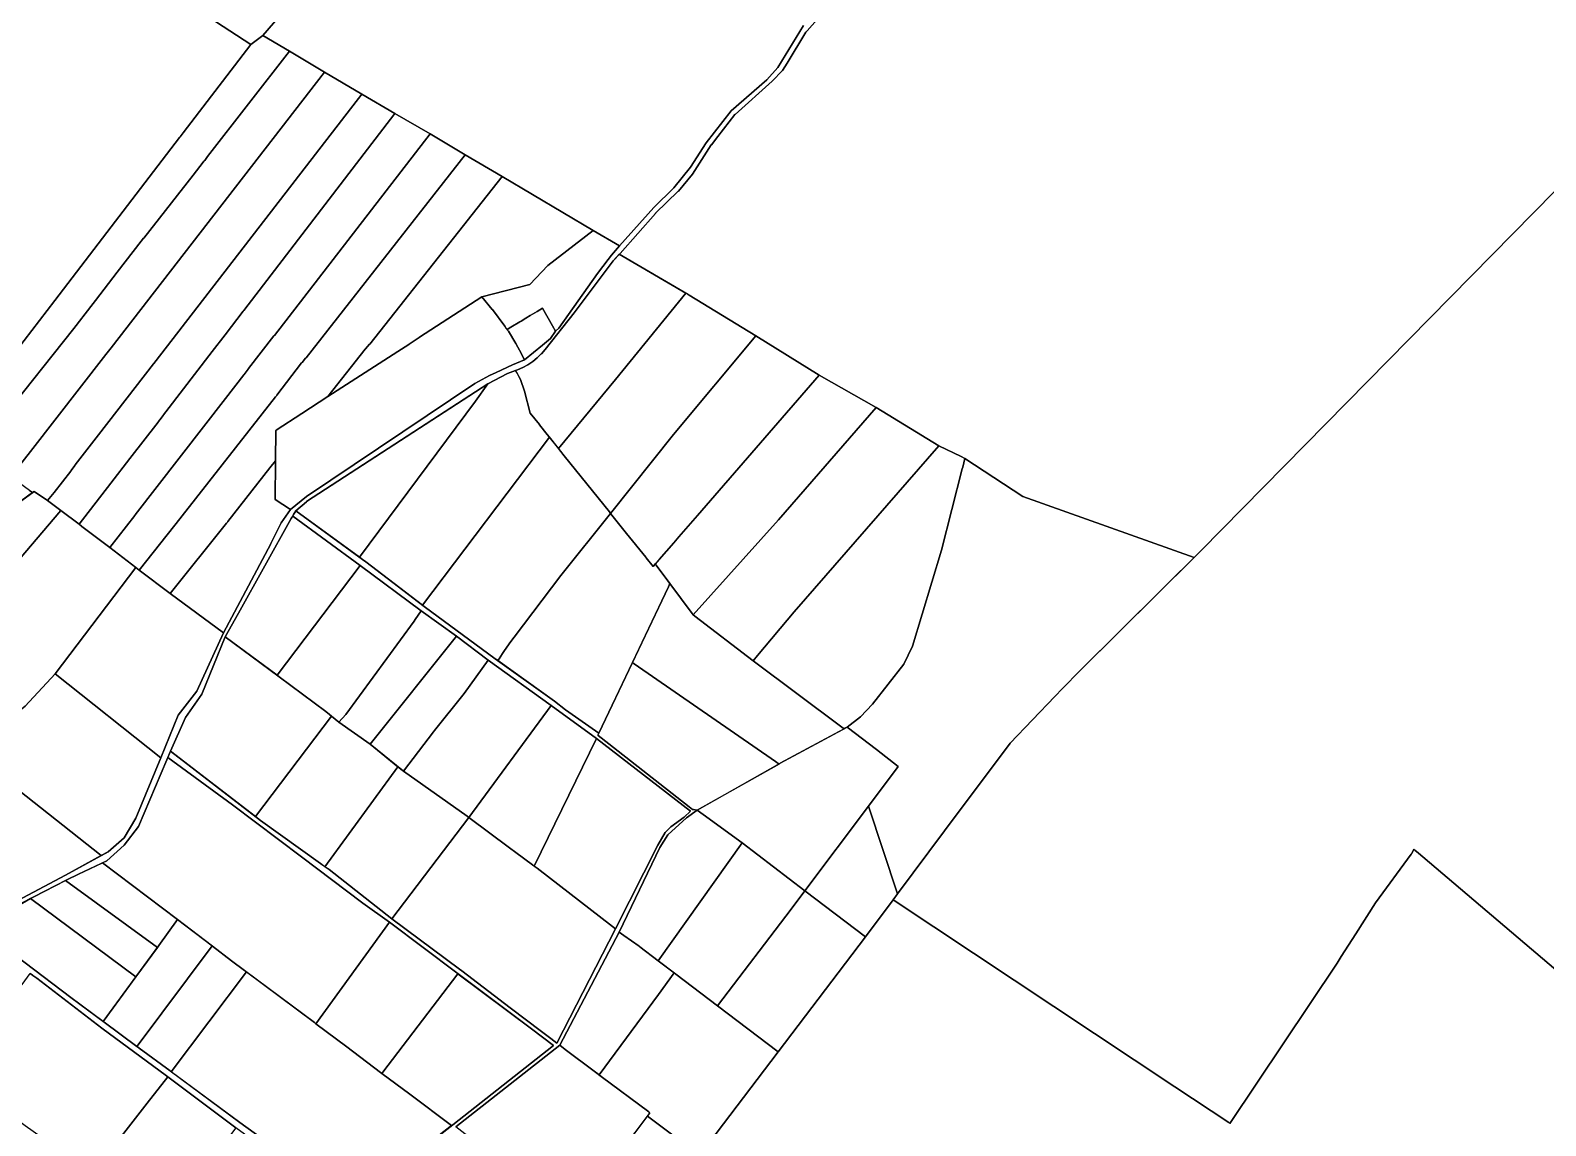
# Model space of a CAD drawing. Header units: metres. Extents: x 3 to 1005126, y 39 to 4383651.
# Drawn here: x 495097 to 496335, y 4372548 to 4373443 of the extents above; entities that cross this region are included whole.
import ezdxf

# ---------------------------------------------------------------- set-up
doc = ezdxf.new("R2010")
doc.units = ezdxf.units.M
doc.header["$MEASUREMENT"] = 0
doc.layers.add('TM_Llucmajor', color=7, linetype='Continuous')

msp = doc.modelspace()

# ---------------------------------------------------------------- linework, layer by layer
at = {"layer": 'TM_Llucmajor', "linetype": 'Continuous', "flags": 128}
for points in [[(495535.5, 4373727.4), (495286.7, 4373439.1), (495277, 4373431.7), (495225.4, 4373465.3)], [(495728.4, 4373447.4), (495707.4, 4373413), (495698.4, 4373403), (495669.4, 4373377.6), (495648.8, 4373351.3), (495636.1, 4373331.5), (495622.6, 4373314.5), (495606, 4373298.5), (495578, 4373267.2), (495556.5, 4373279.9), (495482.1, 4373323.9), (495452.1, 4373341.7), (495423.3, 4373358.7), (495394.6, 4373375.5), (495367.6, 4373391.3), (495337.2, 4373409.2), (495308.4, 4373426.2), (495286.7, 4373439.1), (495535.5, 4373727.4)], [(495760.5, 4373476.2), (495731.3, 4373442.9), (495730.3, 4373441.7), (495715, 4373416.5), (495711.2, 4373410.4), (495702.9, 4373401.7), (495672.5, 4373374.6), (495672.4, 4373374.5), (495658.5, 4373356.6), (495653.3, 4373349.9), (495653.1, 4373349.7), (495637.8, 4373325.8), (495626.2, 4373311.9), (495626.1, 4373311.8), (495607.6, 4373293.8), (495607.4, 4373293.6), (495578.7, 4373261.1), (495573, 4373254.9), (495541.1, 4373212.4), (495517.3, 4373182.5), (495514.3, 4373179.1), (495514.2, 4373179), (495510.9, 4373175.8), (495507.2, 4373172.8), (495503.9, 4373170.5), (495503.3, 4373170.1), (495499.1, 4373167.8), (495494.8, 4373165.9), (495493.2, 4373165.3), (495486.6, 4373162.9), (495470.4, 4373154.4), (495441.1, 4373135.3), (495322.5, 4373058.3), (495322.3, 4373058), (495313.7, 4373050.7), (495312.9, 4373049.3), (495311.8, 4373047.6), (495309.8, 4373044.3), (495266.7, 4372967.1), (495256, 4372947.8), (495236.8, 4372900.8), (495223.6, 4372881.7), (495211.2, 4372854.4), (495185, 4372792.8), (495173.4, 4372777.6), (495159.3, 4372764.8), (495136.2, 4372753.8), (495126.6, 4372749.1), (495126.5, 4372749.2), (495099.7, 4372735.4), (495052.4, 4372711.1)], [(496342.1, 4373311.5), (496053.4, 4373018.4), (496053.4, 4373018.4), (496047.5, 4373012.6), (495907.5, 4373062.5), (495860.3, 4373093.5), (495857.3, 4373095), (495839.1, 4373103.9), (495787.9, 4373135), (495741.3, 4373161.5), (495689.4, 4373193.6), (495635.1, 4373227), (495634.2, 4373227.5), (495577.9, 4373260.3), (495578.7, 4373261.1), (495607.4, 4373293.6), (495607.6, 4373293.8), (495626.1, 4373311.8), (495626.2, 4373311.9), (495637.8, 4373325.8), (495653.1, 4373349.7), (495653.3, 4373349.9), (495658.5, 4373356.6), (495672.4, 4373374.5), (495672.5, 4373374.6), (495702.9, 4373401.7), (495711.2, 4373410.4), (495715, 4373416.5), (495730.3, 4373441.7), (495731.3, 4373442.9), (495760.5, 4373476.2)], [(495225.4, 4373465.3), (495277, 4373431.7), (495221.5, 4373359.6), (495219.1, 4373356.4), (495218.6, 4373355.7), (495116.8, 4373222.7), (495073, 4373165.5), (494947.9, 4373282.7), (494994.9, 4373343.8), (494889.4, 4373427.2), (494889.2, 4373427.4), (494856.2, 4373453.3)], [(495050.8, 4372713.6), (495125.6, 4372753), (495160.2, 4372772.1), (495173.3, 4372783.6), (495183, 4372799.6), (495203.3, 4372848.8), (495217.6, 4372883.7), (495232.7, 4372903.3), (495254.5, 4372951.1), (495293.1, 4373023.7), (495293.3, 4373024.1), (495301.8, 4373040.9), (495309.4, 4373051.9), (495322.5, 4373062.5), (495460, 4373154.7), (495472, 4373161.2), (495477.3, 4373163.7), (495490.6, 4373170), (495500.4, 4373174), (495515.1, 4373186), (495521.6, 4373191.5), (495525.9, 4373197.4), (495528.4, 4373200), (495560.1, 4373244.5), (495568.9, 4373256.2), (495571.5, 4373259.5), (495578, 4373267.2), (495606, 4373298.5), (495622.6, 4373314.5), (495636.1, 4373331.5), (495648.8, 4373351.3), (495669.4, 4373377.6), (495698.4, 4373403), (495707.4, 4373413), (495728.4, 4373447.4)], [(495073, 4373165.5), (495116.8, 4373222.7), (495218.6, 4373355.7), (495219.1, 4373356.4), (495221.5, 4373359.6), (495277, 4373431.7), (495286.7, 4373439.1), (495308.4, 4373426.2), (495241.6, 4373340.1), (495239.2, 4373336.9), (495238.8, 4373336.5), (495238.6, 4373336.3), (495238, 4373335.5), (495229.8, 4373325), (495189.5, 4373273.6), (495189.3, 4373273.4), (495187.4, 4373271), (495167.8, 4373245.7), (495150.1, 4373222.6), (495139.6, 4373209.1), (495138.7, 4373208), (495132.2, 4373199.8), (495074.4, 4373126.7)], [(495074.4, 4373126.7), (495132.2, 4373199.8), (495138.7, 4373208), (495139.6, 4373209.1), (495150.1, 4373222.6), (495167.8, 4373245.7), (495187.4, 4373271), (495189.3, 4373273.4), (495189.5, 4373273.6), (495229.8, 4373325), (495238, 4373335.5), (495238.6, 4373336.3), (495238.8, 4373336.5), (495239.2, 4373336.9), (495241.6, 4373340.1), (495308.4, 4373426.2), (495337.2, 4373409.2), (495162.8, 4373184), (495158.5, 4373178.4), (495096.9, 4373099.1), (495082.3, 4373080.4)], [(496343.1, 4372675.7), (496234.3, 4372768), (496230.8, 4372771), (496227.9, 4372773.5), (496227.1, 4372774.2), (496225.5, 4372770.8), (496225, 4372770.2), (496195.7, 4372730.4), (496179.7, 4372705), (496167.8, 4372686.4), (496164.5, 4372681), (496076.7, 4372550.2), (496075.8, 4372550.8), (496031.8, 4372580), (495801.6, 4372732.9), (495805.2, 4372737.7), (495843.7, 4372789.2), (495897.3, 4372860.9), (495933.8, 4372898.9), (495940, 4372905.4), (495941.5, 4372906.9), (495953.1, 4372918.8), (495954.8, 4372920.6), (496053.4, 4373018.4), (496342.1, 4373311.5)], [(495096, 4373067.3), (495098.4, 4373065.6), (495062.3, 4373039.3)], [(495358.9, 4372484.1), (495441.8, 4372549), (495524.1, 4372613.7), (495506.1, 4372627.3), (495445.1, 4372673.2), (495390.3, 4372714.6), (495368.4, 4372730.1), (495318.4, 4372767.9), (495261.9, 4372810.5), (495209, 4372849.2), (495211.2, 4372854.4), (495284.9, 4372797.7), (495333.7, 4372762.6), (495340.8, 4372757.5), (495392.2, 4372717.2), (495447.3, 4372676.1), (495449.2, 4372674.7), (495488.8, 4372644.6), (495514.3, 4372625.3), (495521.9, 4372619.6), (495526.8, 4372615.8), (495574.9, 4372709.2), (495609.3, 4372777.5), (495615.4, 4372787.9), (495620.1, 4372792.4), (495630.8, 4372800.3), (495636, 4372805.2), (495559.4, 4372864.6), (495522.3, 4372891.5), (495470.9, 4372928.7), (495444.8, 4372948.2), (495416.1, 4372968.9), (495366.1, 4373006.1), (495311.1, 4373046.4), (495311.8, 4373047.6), (495312.9, 4373049.3), (495313.7, 4373050.7), (495368, 4373011), (495369.1, 4373010.2), (495370.8, 4373008.9), (495418.6, 4372972.5), (495476.4, 4372929.8), (495525.1, 4372895.3), (495534.1, 4372888.2), (495561.2, 4372869.1), (495560.3, 4372867.5), (495560.7, 4372867.2), (495563.1, 4372865.3), (495635, 4372808.8), (495637.6, 4372806.7), (495638.6, 4372806.6), (495641.6, 4372806.2), (495632.9, 4372799.8), (495617.7, 4372785.9), (495611, 4372775.6), (495577.8, 4372706.5), (495529.3, 4372614), (495444.4, 4372547.3)], [(495646, 4372527.1), (495707.7, 4372608.5), (495779, 4372702.6), (495801.6, 4372732.9), (496031.8, 4372580), (496075.8, 4372550.8), (496076.7, 4372550.2), (496164.5, 4372681), (496167.8, 4372686.4), (496179.7, 4372705), (496195.7, 4372730.4), (496225, 4372770.2), (496225.5, 4372770.8), (496227.1, 4372774.2), (496227.9, 4372773.5), (496230.8, 4372771), (496234.3, 4372768), (496343.1, 4372675.7)], [(495052.4, 4372711.1), (495096.9, 4372733.9), (495055, 4372709.8), (495129.7, 4372652.9), (495157, 4372632.8), (495183.8, 4372613), (495185.3, 4372611.9), (495185.6, 4372611.7), (495210.9, 4372593), (495267.9, 4372551), (495296.1, 4372530.5)], [(495089, 4372423.5), (495112.5, 4372406.1), (495132.5, 4372391.7), (495151.7, 4372410.8), (495166.3, 4372421.7), (495172.6, 4372423.2), (495182.9, 4372424), (495205.4, 4372423.2), (495222.4, 4372422), (495234.5, 4372419.7), (495264.8, 4372413.5), (495269.8, 4372413.4), (495273.5, 4372414.7), (495333.7, 4372461.6), (495355.9, 4372480.1), (495354.7, 4372480.8), (495264.6, 4372546.6), (495208.1, 4372589.1), (495155.2, 4372628.1), (495102.1, 4372668.7), (495098.8, 4372671.1), (495098.5, 4372671.2), (495096.6, 4372672.5)]]:
    msp.add_lwpolyline(points, dxfattribs=at)
for points in [[(495099.9, 4373066.6), (495098.4, 4373065.6), (495096, 4373067.3), (495080.9, 4373078.6), (495082.3, 4373080.4), (495096.9, 4373099.1), (495158.5, 4373178.4), (495162.8, 4373184), (495337.2, 4373409.2), (495367.6, 4373391.3), (495204.1, 4373179.5), (495197.6, 4373171.1), (495197.4, 4373170.8), (495152.5, 4373112.8), (495133.5, 4373088.3), (495133.4, 4373088.1), (495133.2, 4373087.8), (495130.1, 4373083.6), (495130, 4373083.4), (495129.8, 4373083.1), (495116.1, 4373065.7), (495110.9, 4373059.2), (495099.9, 4373066.6)], [(495121.8, 4373051.1), (495110.9, 4373059.2), (495116.1, 4373065.7), (495129.8, 4373083.1), (495130, 4373083.4), (495130.1, 4373083.6), (495133.2, 4373087.8), (495133.4, 4373088.1), (495133.5, 4373088.3), (495152.5, 4373112.8), (495197.4, 4373170.8), (495197.6, 4373171.1), (495204.1, 4373179.5), (495367.6, 4373391.3), (495394.6, 4373375.5), (495271.1, 4373214.4), (495271.1, 4373214.3), (495270.7, 4373213.8), (495255.8, 4373194.5), (495245.3, 4373180.9), (495207.4, 4373131.7), (495207.3, 4373131.6), (495207.1, 4373131.2), (495203.5, 4373126.4), (495201.5, 4373123.7), (495201.4, 4373123.6), (495201.2, 4373123.2), (495178.1, 4373093.5), (495162.4, 4373073.2), (495136.6, 4373039.8), (495121.8, 4373051.1)], [(495138.5, 4373038.3), (495136.6, 4373039.8), (495162.4, 4373073.2), (495178.1, 4373093.5), (495201.2, 4373123.2), (495201.4, 4373123.6), (495201.5, 4373123.7), (495203.5, 4373126.4), (495207.1, 4373131.2), (495207.3, 4373131.6), (495207.4, 4373131.7), (495245.3, 4373180.9), (495255.8, 4373194.5), (495270.7, 4373213.8), (495271.1, 4373214.3), (495271.1, 4373214.4), (495394.6, 4373375.5), (495423.3, 4373358.7), (495296.2, 4373194.1), (495295.8, 4373193.7), (495275.1, 4373166.9), (495274.7, 4373166.4), (495271.5, 4373162.2), (495271.1, 4373161.7), (495256.3, 4373142.6), (495182.5, 4373047.3), (495182.2, 4373046.9), (495161.6, 4373020.7), (495138.8, 4373038), (495138.5, 4373038.3)], [(495183, 4373004.3), (495161.6, 4373020.7), (495182.2, 4373046.9), (495182.5, 4373047.3), (495256.3, 4373142.6), (495271.1, 4373161.7), (495271.5, 4373162.2), (495274.7, 4373166.4), (495275.1, 4373166.9), (495295.8, 4373193.7), (495296.2, 4373194.1), (495423.3, 4373358.7), (495452.1, 4373341.7), (495322, 4373175.8), (495321.6, 4373175.4), (495318.7, 4373172), (495318.3, 4373171.6), (495298.2, 4373145.3), (495297.9, 4373144.8), (495297.1, 4373143.9), (495220.8, 4373046.6), (495220.6, 4373046.4), (495219.9, 4373045.5), (495185.6, 4373002.3), (495183, 4373004.3)], [(495211, 4372983.1), (495185.6, 4373002.3), (495219.9, 4373045.5), (495220.6, 4373046.4), (495220.8, 4373046.6), (495297.1, 4373143.9), (495297.9, 4373144.8), (495298.2, 4373145.3), (495318.3, 4373171.6), (495318.7, 4373172), (495321.6, 4373175.4), (495322, 4373175.8), (495452.1, 4373341.7), (495482.1, 4373323.9), (495374, 4373187), (495373.9, 4373186.8), (495370.5, 4373183.1), (495370.3, 4373182.9), (495339.8, 4373144), (495318.6, 4373130.2), (495297.7, 4373116.6), (495297.3, 4373116.3), (495297.1, 4373091.5), (495292.5, 4373085.7), (495258, 4373041.9), (495257.7, 4373041.5), (495256.9, 4373040.5), (495211, 4372983.1)], [(495339.8, 4373144), (495370.3, 4373182.9), (495370.5, 4373183.1), (495373.9, 4373186.8), (495374, 4373187), (495482.1, 4373323.9), (495556.5, 4373279.9), (495519.4, 4373251.3), (495514.5, 4373246), (495504.7, 4373235.6), (495465.7, 4373225.6), (495414.8, 4373192.6), (495414.5, 4373192.4), (495406.3, 4373186.8), (495406.2, 4373186.7), (495406, 4373186.6), (495397, 4373180.8), (495339.8, 4373144)], [(495525.9, 4373197.4), (495523.4, 4373201.8), (495515.3, 4373216.4), (495510.7, 4373213.7), (495505, 4373210.2), (495501.5, 4373208.1), (495497.7, 4373205.8), (495496.7, 4373205.2), (495489.4, 4373200.8), (495486.3, 4373198.9), (495485.6, 4373199.8), (495484.4, 4373201.5), (495474.3, 4373215.1), (495474.1, 4373215.3), (495465.7, 4373225.6), (495504.7, 4373235.6), (495514.5, 4373246), (495519.4, 4373251.3), (495556.5, 4373279.9), (495578, 4373267.2), (495571.5, 4373259.5), (495568.9, 4373256.2), (495560.1, 4373244.5), (495528.4, 4373200), (495525.9, 4373197.4)], [(495528.3, 4373101.6), (495527.5, 4373102.6), (495521.8, 4373109.7), (495519.1, 4373113.2), (495512.8, 4373121.1), (495512.6, 4373121.3), (495505.2, 4373130.6), (495500.4, 4373148.6), (495497.1, 4373157.9), (495494.1, 4373163.6), (495493.2, 4373165.3), (495494.8, 4373165.9), (495499.1, 4373167.8), (495503.3, 4373170.1), (495503.9, 4373170.5), (495507.2, 4373172.8), (495510.9, 4373175.8), (495514.2, 4373179), (495514.3, 4373179.1), (495517.3, 4373182.5), (495541.1, 4373212.4), (495573, 4373254.9), (495577.9, 4373260.3), (495632.4, 4373228.6), (495574.9, 4373158.1), (495528.3, 4373101.6)], [(495309.4, 4373051.9), (495296.9, 4373059.9), (495297.1, 4373091.5), (495297.3, 4373116.3), (495297.7, 4373116.6), (495318.6, 4373130.2), (495339.8, 4373144), (495397, 4373180.8), (495406, 4373186.6), (495406.2, 4373186.7), (495406.3, 4373186.8), (495414.5, 4373192.4), (495414.8, 4373192.6), (495465.7, 4373225.6), (495474.1, 4373215.3), (495474.3, 4373215.1), (495484.4, 4373201.5), (495485.6, 4373199.8), (495486.6, 4373198.4), (495487.3, 4373197.6), (495493.5, 4373187.4), (495497.9, 4373179), (495498.3, 4373178.1), (495500.4, 4373174), (495490.6, 4373170), (495477.3, 4373163.7), (495472, 4373161.2), (495460, 4373154.7), (495322.5, 4373062.5), (495309.4, 4373051.9)], [(495574.9, 4373158.1), (495632.4, 4373228.6), (495634.2, 4373227.5), (495635.1, 4373227), (495689.4, 4373193.6), (495622.3, 4373113), (495570.7, 4373048.6), (495569.8, 4373049.8), (495533, 4373095.6), (495528.3, 4373101.6), (495574.9, 4373158.1)], [(495500.4, 4373174), (495498.3, 4373178.1), (495497.9, 4373179), (495493.5, 4373187.4), (495487.3, 4373197.6), (495486.6, 4373198.4), (495486.3, 4373198.9), (495489.4, 4373200.8), (495496.7, 4373205.2), (495497.7, 4373205.8), (495501.5, 4373208.1), (495505, 4373210.2), (495510.7, 4373213.7), (495515.3, 4373216.4), (495523.4, 4373201.8), (495525.9, 4373197.4), (495521.6, 4373191.5), (495515.1, 4373186), (495500.4, 4373174)], [(495741.3, 4373161.5), (495641.7, 4373046.8), (495626.5, 4373029.4), (495622.4, 4373024.6), (495610.5, 4373011), (495605.6, 4373005.2), (495599.9, 4373012.3), (495599.6, 4373012.7), (495583.9, 4373032.2), (495583.9, 4373032.2), (495570.7, 4373048.6), (495622.3, 4373113), (495689.4, 4373193.6), (495741.3, 4373161.5)], [(495417.2, 4372973.6), (495370.8, 4373008.9), (495368, 4373011), (495365.6, 4373012.8), (495460.4, 4373140.3), (495470.4, 4373154.4), (495486.6, 4373162.9), (495493.2, 4373165.3), (495497.1, 4373157.9), (495500.4, 4373148.6), (495505.2, 4373130.6), (495512.6, 4373121.3), (495512.8, 4373121.1), (495519.1, 4373113.2), (495520.8, 4373111), (495417.2, 4372973.6)], [(495365.6, 4373012.8), (495313.7, 4373050.7), (495322.3, 4373058), (495322.5, 4373058.3), (495470.4, 4373154.4), (495460.4, 4373140.3), (495365.6, 4373012.8)], [(495638.4, 4372965.7), (495607.3, 4373007.3), (495610.5, 4373011), (495622.4, 4373024.6), (495626.5, 4373029.4), (495641.7, 4373046.8), (495741.3, 4373161.5), (495787.9, 4373135), (495708.1, 4373043.4), (495638.4, 4372965.7)], [(495708.1, 4373043.4), (495787.9, 4373135), (495839.1, 4373103.9), (495720.7, 4372968.2), (495690.8, 4372932.4), (495687.3, 4372928.1), (495639.7, 4372964.6), (495638.4, 4372965.7), (495708.1, 4373043.4)], [(495521.8, 4373109.7), (495533, 4373095.6), (495569.8, 4373049.8), (495570.7, 4373048.6), (495530.1, 4372997.9), (495492, 4372947.5), (495489.2, 4372943.8), (495484.2, 4372936.5), (495482.4, 4372934), (495479.7, 4372929.8), (495478.6, 4372928.3), (495476.4, 4372929.8), (495418.6, 4372972.5), (495417.2, 4372973.6), (495520.8, 4373111), (495521.8, 4373109.7)], [(495687.3, 4372928.1), (495690.8, 4372932.4), (495720.7, 4372968.2), (495839.1, 4373103.9), (495857.3, 4373095), (495860.3, 4373093.5), (495858.6, 4373086.5), (495858.1, 4373084.9), (495841.1, 4373018.5), (495817.4, 4372940.1), (495810.3, 4372925.3), (495784.9, 4372892.7), (495774.9, 4372882.3), (495764.1, 4372874), (495762.3, 4372873), (495761.5, 4372872.6), (495759.8, 4372873.9), (495687.3, 4372928.1)], [(495254.5, 4372951.1), (495211, 4372983.1), (495256.9, 4373040.5), (495257.7, 4373041.5), (495258, 4373041.9), (495292.5, 4373085.7), (495297.1, 4373091.5), (495296.9, 4373059.9), (495309.4, 4373051.9), (495301.8, 4373040.9), (495293.3, 4373024.1), (495293.1, 4373023.7), (495254.5, 4372951.1)], [(496047.5, 4373012.6), (495954.8, 4372920.6), (495953.1, 4372918.8), (495941.5, 4372906.9), (495940, 4372905.4), (495933.8, 4372898.9), (495897.3, 4372860.9), (495843.7, 4372789.2), (495805.2, 4372737.7), (495781.4, 4372809.4), (495805.7, 4372841.9), (495788, 4372855.6), (495764.1, 4372874), (495774.9, 4372882.3), (495784.9, 4372892.7), (495810.3, 4372925.3), (495817.4, 4372940.1), (495841.1, 4373018.5), (495858.1, 4373084.9), (495858.6, 4373086.5), (495860.3, 4373093.5), (495907.5, 4373062.5), (496047.5, 4373012.6)], [(494957.4, 4372858.2), (494977.4, 4372891.8), (494992.8, 4372917.8), (495041.1, 4372998.9), (495062.3, 4373039.3), (495099.9, 4373066.6), (495110.9, 4373059.2), (495121.8, 4373051.1), (494957.4, 4372858.2)], [(494963.3, 4372779.1), (494902.3, 4372821.5), (494957.4, 4372858.2), (495121.8, 4373051.1), (495136.6, 4373039.8), (495138.5, 4373038.3), (495138.8, 4373038), (495161.6, 4373020.7), (495183, 4373004.3), (495117, 4372917.5), (495092.5, 4372891.1), (495074.9, 4372876.9), (495032.1, 4372833.1), (494972.3, 4372772.6), (494971.1, 4372773.4), (494963.3, 4372779.1)], [(495366.1, 4373006.1), (495298.4, 4372916.3), (495256, 4372947.8), (495266.7, 4372967.1), (495309.8, 4373044.3), (495311.1, 4373046.4), (495366.1, 4373006.1)], [(495618.2, 4372988.7), (495561.2, 4372869.1), (495534.1, 4372888.2), (495525.1, 4372895.3), (495478.6, 4372928.3), (495479.7, 4372929.8), (495482.4, 4372934), (495484.2, 4372936.5), (495489.2, 4372943.8), (495492, 4372947.5), (495530.1, 4372997.9), (495570.7, 4373048.6), (495583.9, 4373032.2), (495583.9, 4373032.2), (495599.6, 4373012.7), (495599.9, 4373012.3), (495605.6, 4373005.2), (495607.3, 4373007.3), (495619.3, 4372991.3), (495618.2, 4372988.7)], [(495203.3, 4372848.8), (495117, 4372917.5), (495183, 4373004.3), (495185.6, 4373002.3), (495211, 4372983.1), (495254.5, 4372951.1), (495232.7, 4372903.3), (495217.6, 4372883.7), (495203.3, 4372848.8)], [(495416.1, 4372968.9), (495411.2, 4372962), (495410.2, 4372960.5), (495354.6, 4372884.4), (495348.7, 4372878), (495338.1, 4372886.8), (495300.1, 4372915.1), (495298.4, 4372916.3), (495366.1, 4373006.1), (495416.1, 4372968.9)], [(495761.5, 4372872.6), (495709.4, 4372844.4), (495708.4, 4372843.8), (495705.6, 4372845.8), (495590, 4372925.8), (495588.6, 4372926.7), (495618.2, 4372988.7), (495619.3, 4372991.3), (495638.4, 4372965.7), (495639.7, 4372964.6), (495687.3, 4372928.1), (495759.8, 4372873.9), (495761.5, 4372872.6)], [(495444.8, 4372948.2), (495374.3, 4372860), (495348.7, 4372878), (495354.6, 4372884.4), (495410.2, 4372960.5), (495411.2, 4372962), (495416.1, 4372968.9), (495444.8, 4372948.2)], [(495280.8, 4372800.8), (495211.2, 4372854.4), (495223.6, 4372881.7), (495236.8, 4372900.8), (495256, 4372947.8), (495300.1, 4372915.1), (495338.1, 4372886.8), (495342.7, 4372883), (495280.8, 4372800.8)], [(495470.9, 4372928.7), (495451.2, 4372901.4), (495426.9, 4372871.1), (495426.1, 4372870.2), (495401.6, 4372838), (495374.3, 4372860), (495444.8, 4372948.2), (495470.9, 4372928.7)], [(495522.3, 4372891.5), (495454.9, 4372800.1), (495453.5, 4372801.1), (495401.6, 4372838), (495426.1, 4372870.2), (495426.9, 4372871.1), (495451.2, 4372901.4), (495470.9, 4372928.7), (495522.3, 4372891.5)], [(495154.5, 4372769), (495050.1, 4372851.5), (495074.9, 4372876.9), (495092.5, 4372891.1), (495117, 4372917.5), (495203.3, 4372848.8), (495183, 4372799.6), (495173.3, 4372783.6), (495160.2, 4372772.1), (495154.5, 4372769)], [(495561.2, 4372869.1), (495588.6, 4372926.7), (495590, 4372925.8), (495705.6, 4372845.8), (495708.4, 4372843.8), (495641.6, 4372806.2), (495638.6, 4372806.6), (495637.6, 4372806.7), (495635, 4372808.8), (495563.1, 4372865.3), (495560.3, 4372867.5), (495561.2, 4372869.1)], [(495559.4, 4372864.6), (495508.3, 4372760.4), (495506.9, 4372761.5), (495493.5, 4372771.4), (495493.3, 4372771.5), (495488.2, 4372775.3), (495454.9, 4372800.1), (495522.3, 4372891.5), (495559.4, 4372864.6)], [(495337.4, 4372759.9), (495333.7, 4372762.6), (495284.9, 4372797.7), (495280.8, 4372800.8), (495342.7, 4372883), (495348.7, 4372878), (495374.3, 4372860), (495397.1, 4372841.6), (495337.4, 4372759.9)], [(495646.5, 4372802.6), (495641.6, 4372806.2), (495709.4, 4372844.4), (495764.1, 4372874), (495788, 4372855.6), (495805.7, 4372841.9), (495781.4, 4372809.4), (495729.5, 4372740.3), (495678.3, 4372779.4), (495646.5, 4372802.6)], [(495636, 4372805.2), (495630.8, 4372800.3), (495620.1, 4372792.4), (495615.4, 4372787.9), (495609.3, 4372777.5), (495574.9, 4372709.2), (495572.4, 4372711.1), (495510.7, 4372758.6), (495508.3, 4372760.4), (495559.4, 4372864.6), (495636, 4372805.2)], [(495032.1, 4372833.1), (495050.1, 4372851.5), (495154.5, 4372769), (495125.6, 4372753), (495050.8, 4372713.6), (495043.8, 4372718.7), (495034.3, 4372725.7), (495006.3, 4372746.4), (495005.6, 4372746.8), (495003, 4372749), (494991.6, 4372758), (494972.3, 4372772.6), (495032.1, 4372833.1)], [(495390.3, 4372714.6), (495330, 4372631.5), (495328.8, 4372632.5), (495271.8, 4372675), (495261.1, 4372683.1), (495245.6, 4372694.9), (495216.9, 4372716.7), (495155.6, 4372763), (495159.3, 4372764.8), (495173.4, 4372777.6), (495185, 4372792.8), (495209, 4372849.2), (495261.9, 4372810.5), (495318.4, 4372767.9), (495368.4, 4372730.1), (495390.3, 4372714.6)], [(495453.5, 4372801.1), (495454.9, 4372800.1), (495439.5, 4372779.7), (495392.2, 4372717.2), (495340.8, 4372757.5), (495337.4, 4372759.9), (495397.1, 4372841.6), (495401.6, 4372838), (495453.5, 4372801.1)], [(495581.5, 4372703.8), (495577.8, 4372706.5), (495611, 4372775.6), (495617.7, 4372785.9), (495632.9, 4372799.8), (495641.6, 4372806.2), (495646.5, 4372802.6), (495678.3, 4372779.4), (495666.9, 4372763.4), (495609.8, 4372683), (495594.8, 4372694.5), (495594.1, 4372695), (495581.5, 4372703.8)], [(495779, 4372702.6), (495729.5, 4372740.3), (495781.4, 4372809.4), (495805.2, 4372737.7), (495801.6, 4372732.9), (495779, 4372702.6)], [(495454.9, 4372800.1), (495488.2, 4372775.3), (495493.3, 4372771.5), (495493.5, 4372771.4), (495506.9, 4372761.5), (495510.7, 4372758.6), (495572.4, 4372711.1), (495574.9, 4372709.2), (495526.8, 4372615.8), (495521.9, 4372619.6), (495514.3, 4372625.3), (495488.8, 4372644.6), (495449.2, 4372674.7), (495447.3, 4372676.1), (495392.2, 4372717.2), (495439.5, 4372779.7), (495454.9, 4372800.1)], [(495624.2, 4372672), (495609.8, 4372683), (495666.9, 4372763.4), (495678.3, 4372779.4), (495729.5, 4372740.3), (495718.2, 4372725.3), (495658.1, 4372646.2), (495624.2, 4372672)], [(495126.6, 4372749.1), (495136.2, 4372753.8), (495155.6, 4372763), (495216.9, 4372716.7), (495201.7, 4372695.6), (495200.6, 4372694), (495125.5, 4372748.6), (495126.5, 4372749.2), (495126.6, 4372749.1)], [(495200.6, 4372694), (495183.8, 4372671), (495182.9, 4372669.9), (495096.9, 4372733.9), (495099.7, 4372735.4), (495125.5, 4372748.6), (495200.6, 4372694)], [(495129.7, 4372652.9), (495055, 4372709.8), (495096.9, 4372733.9), (495182.9, 4372669.9), (495156.2, 4372633.4), (495129.7, 4372652.9)], [(495707.7, 4372608.5), (495658.1, 4372646.2), (495718.2, 4372725.3), (495729.5, 4372740.3), (495779, 4372702.6), (495707.7, 4372608.5)], [(495183.8, 4372613), (495157, 4372632.8), (495156.2, 4372633.4), (495183.8, 4372671), (495201.7, 4372695.6), (495216.9, 4372716.7), (495245.2, 4372695.2), (495184, 4372613.3), (495183.8, 4372613)], [(495390.3, 4372714.6), (495445.1, 4372673.2), (495446, 4372672.4), (495384.8, 4372592.1), (495384, 4372590.9), (495382.7, 4372591.8), (495355.2, 4372612.6), (495330, 4372631.5), (495390.3, 4372714.6)], [(495561.4, 4372589.8), (495557.4, 4372592.9), (495533.7, 4372610.6), (495529.3, 4372614), (495577.8, 4372706.5), (495581.5, 4372703.8), (495594.1, 4372695), (495594.8, 4372694.5), (495609.8, 4372683), (495622.8, 4372673.1), (495609.9, 4372655.6), (495561.4, 4372589.8)], [(495245.2, 4372695.2), (495245.6, 4372694.9), (495261.1, 4372683.1), (495271.8, 4372675), (495273.3, 4372673.9), (495211.7, 4372592.4), (495210.9, 4372593), (495185.6, 4372611.7), (495185.3, 4372611.9), (495183.8, 4372613), (495183.8, 4372613), (495184, 4372613.3), (495245.2, 4372695.2)], [(495208.1, 4372589.1), (495209.1, 4372588.3), (495192.3, 4372566.8), (495147.5, 4372509.2), (495092.6, 4372548.2), (495064, 4372569.3), (495061.6, 4372571), (495036, 4372590), (495036.9, 4372591.1), (495096.6, 4372672.5), (495098.5, 4372671.2), (495098.8, 4372671.1), (495102.1, 4372668.7), (495155.2, 4372628.1), (495208.1, 4372589.1)], [(495330, 4372631.5), (495355.2, 4372612.6), (495382.7, 4372591.8), (495384, 4372590.9), (495406.7, 4372573.9), (495440.9, 4372548.3), (495358.9, 4372484.1), (495346.4, 4372493.4), (495324.6, 4372509.7), (495296.1, 4372530.5), (495267.9, 4372551), (495211.7, 4372592.4), (495273.3, 4372673.9), (495328.8, 4372632.5), (495330, 4372631.5)], [(495384.8, 4372592.1), (495446, 4372672.4), (495506.1, 4372627.3), (495524.1, 4372613.7), (495441.8, 4372549), (495440.9, 4372548.3), (495406.7, 4372573.9), (495384, 4372590.9), (495384.8, 4372592.1)], [(495624.2, 4372672), (495658.1, 4372646.2), (495707.7, 4372608.5), (495646, 4372527.1), (495643.6, 4372524), (495600.9, 4372556), (495603, 4372558.9), (495602.1, 4372559.6), (495563.1, 4372588.6), (495561.4, 4372589.8), (495609.9, 4372655.6), (495622.8, 4372673.1), (495624.2, 4372672)], [(495602.1, 4372559.6), (495603, 4372558.9), (495538.8, 4372473.9), (495536.9, 4372475.5), (495511.9, 4372494.9), (495509.4, 4372496.8), (495496.2, 4372507.1), (495444.4, 4372547.3), (495529.3, 4372614), (495533.7, 4372610.6), (495557.4, 4372592.9), (495563.1, 4372588.6), (495602.1, 4372559.6)], [(495209.1, 4372588.3), (495264.6, 4372546.6), (495206.2, 4372468.5), (495150, 4372507.4), (495147.5, 4372509.2), (495192.3, 4372566.8), (495209.1, 4372588.3)], [(495551.8, 4372463.9), (495538.8, 4372473.9), (495600.9, 4372556), (495643.6, 4372524), (495605.7, 4372473.6), (495603.9, 4372471.2), (495581.8, 4372442), (495551.8, 4372463.9)]]:
    msp.add_lwpolyline(points, close=True, dxfattribs=at)

doc.saveas('drawing.dxf')
